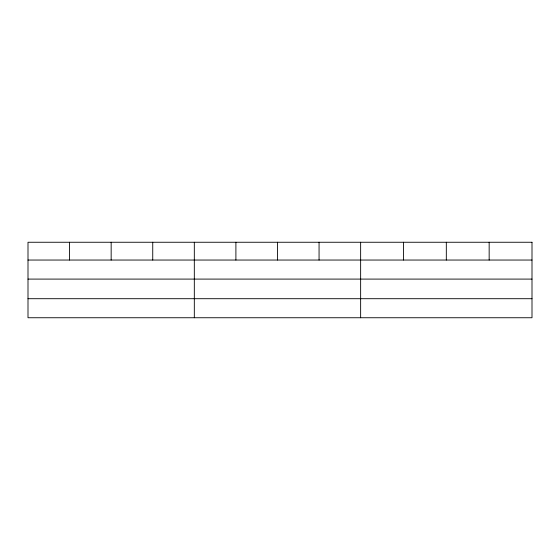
<?xml version="1.0" encoding="UTF-8"?>
<svg xmlns="http://www.w3.org/2000/svg" width="560" height="560" viewBox="0 0 560 560"><rect width="100%" height="100%" fill="white"/><g stroke="black" fill="none" stroke-linecap="round" stroke-linejoin="round"><path stroke-width="0.84" d="M28 260.043L532 260.043M28 279.09L532 279.09M28 298.704L532 298.704M489.16 242.256L489.16 260.043M446.32 242.256L446.32 260.043M403.48 242.256L403.48 260.043M360.64 242.256L360.64 317.744M319.06 242.256L319.06 260.043M277.48 242.256L277.48 260.043M235.9 242.256L235.9 260.043M194.32 242.256L194.32 317.744M152.74 242.256L152.74 260.043M111.16 242.256L111.16 260.043M69.58 242.256L69.58 260.043M532 242.256L28 242.256L28 317.744L532 317.744L532 242.256"/></g></svg>
